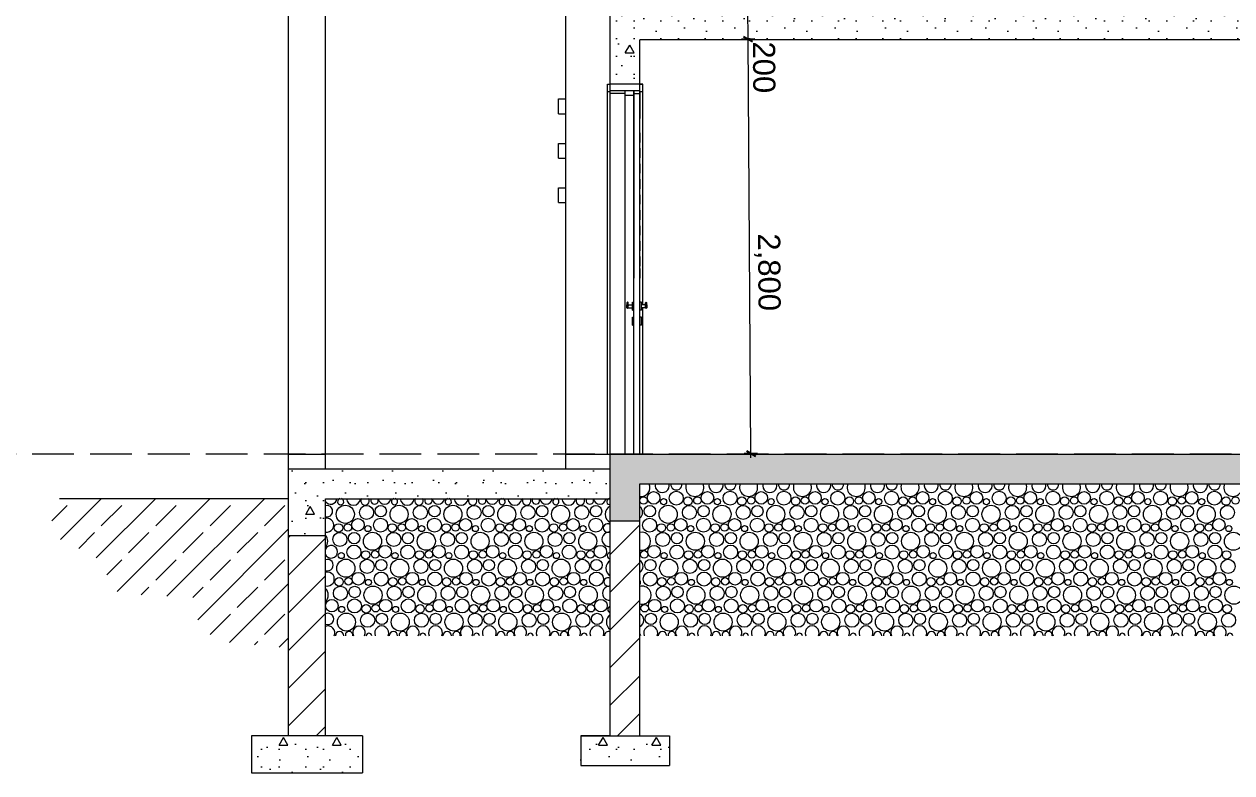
# Model space of a CAD drawing. Header units: millimetres. Extents: x 323482 to 503016, y 8175 to 72038.
# Drawn here: x 479597 to 487760, y 11660 to 16717 of the extents above; entities that cross this region are included whole.
import ezdxf

# ---------------------------------------------------------------- set-up
doc = ezdxf.new("R2010")
doc.units = ezdxf.units.MM
doc.header["$MEASUREMENT"] = 0
doc.linetypes.add('Hidden Line', pattern=[391.222223, 282.222223, -109])
for name, color, linetype, lineweight in [('2D Drafting - General_Pen_No__101', 252, 'Continuous', 13), ('2D Drafting - General_Pen_No__120', 7, 'Continuous', 13), ('Dimensioning - General_Pen_No__46', 5, 'Continuous', 25), ('Structural - Bearing_Pen_No__120', 7, 'Continuous', 13)]:
    doc.layers.add(name, color=color, linetype=linetype, lineweight=lineweight)
for name, color, linetype, lineweight, true_color in [('2D Drafting - General_Pen_No__102', 7, 'Continuous', 13, 0xcccccc), ('Dimensioning - General_Pen_No__45', 7, 'Continuous', 25, 0x40a5ff), ('Dimensioning - General_Pen_No__85', 7, 'Continuous', 20, 0x80c2ff), ('Structural - Bearing_Pen_No__83', 7, 'Continuous', 13, 0xff9955)]:
    doc.layers.add(name, color=color, linetype=linetype, lineweight=lineweight, true_color=true_color)
doc.layers.add('Dimensioning - General', color=7, linetype='Continuous')
doc.styles.add('GENERATED_STYLE_1', font='arial.ttf')
doc.dimstyles.new('GENERATED_STYLE__1', dxfattribs={"dimtxt": 150, "dimasz": 45.6, "dimexe": 0.18, "dimexo": 0.0625, "dimgap": 0.09, "dimtad": 1, "dimdec": 0, "dimzin": 0, "dimdsep": 46, "dimtxsty": 'GENERATED_STYLE_1', "dimblk": 'ARROWHEAD_2', "dimblk1": 'ARROWHEAD_2', "dimblk2": 'ARROWHEAD_2', "dimcen": 0.09, "dimse1": 1, "dimse2": 1, "dimclrd": 256, "dimclre": 256, "dimclrt": 5, "dimadec": 0, "dimazin": 0, "dimtfac": 1, "dimtdec": 4, "dimtmove": 0, "dimatfit": 3, "dimfxl": 1, "dimtolj": 1, "dimtzin": 0, "dimarcsym": 0})
pattern_1 = [(0, (0, 0), (0, 623.5383), [60, -300]), (0, (180, 311.8), (0, 623.5383), [60, -300]), (60, (0, 0), (-540, 311.76916), [60, -300]), (60, (360, 0), (-540, 311.76916), [60, -300]), (120, (60, 0), (540, 311.76916), [60, -300]), (120, (420, 0), (540, 311.76916), [60, -300]), (0, (0, 60), (0, 120.000005), [0, -120.000005, 0, -180.000007]), (45, (60, 60), (-84.852817, 84.852817), [0, -90.000004, 0, -150.000006])]
pattern_2 = [(45, (0, 0), (-127.27922, 127.27922), [])]

# ---------------------------------------------------------------- blocks, each defined once
blk = doc.blocks.new('*X8')
at = {"layer": '2D Drafting - General_Pen_No__102', "color": 254, "linetype": 'Continuous', "lineweight": 13, "true_color": 0xcccccc}
for centre, radius in [((481767.9, 13406.5), 61.2), ((481911.4, 13419), 47.7), ((482007.5, 13427.8), 38.4), ((482131.6, 13406.5), 61.2), ((482275.1, 13419), 47.7), ((482371.2, 13427.8), 38.4), ((482495.3, 13406.5), 61.2), ((482638.8, 13419), 47.7), ((482734.9, 13427.8), 38.4), ((482859, 13406.5), 61.2), ((483002.5, 13419), 47.7), ((483098.6, 13427.8), 38.4), ((483222.7, 13406.5), 61.2), ((483366.2, 13419), 47.7), ((483462.3, 13427.8), 38.4), ((481721.8, 13314.3), 28.6), ((481785.6, 13317.9), 25.1), ((481853, 13335.6), 42.6), ((481920.3, 13310.2), 20.7), ((482006.4, 13333.4), 47.3), ((482085.5, 13314.3), 28.6), ((482149.3, 13317.9), 25.1), ((482216.7, 13335.6), 42.6), ((482284, 13310.2), 20.7), ((482370.1, 13333.4), 47.3), ((482449.2, 13314.3), 28.6), ((482513, 13317.9), 25.1), ((482580.4, 13335.6), 42.6), ((482647.7, 13310.2), 20.7), ((482733.8, 13333.4), 47.3), ((482812.9, 13314.3), 28.6), ((482876.7, 13317.9), 25.1), ((482944.1, 13335.6), 42.6), ((483011.5, 13310.2), 20.7), ((483097.6, 13333.4), 47.3), ((483176.6, 13314.3), 28.6), ((483240.4, 13317.9), 25.1), ((483307.8, 13335.6), 42.6), ((483375.2, 13310.2), 20.7), ((483461.3, 13333.4), 47.3), ((481731.4, 13237), 47.7), ((481827.5, 13245.8), 38.4), ((481951.6, 13224.5), 61.2), ((482095.1, 13237), 47.7), ((482191.2, 13245.8), 38.4), ((482315.3, 13224.5), 61.2), ((482458.8, 13237), 47.7), ((482554.9, 13245.8), 38.4), ((482679, 13224.5), 61.2), ((482822.5, 13237), 47.7), ((482918.6, 13245.8), 38.4), ((483042.7, 13224.5), 61.2), ((483186.2, 13237), 47.7), ((483282.3, 13245.8), 38.4), ((483406.4, 13224.5), 61.2), ((481740.3, 13128.2), 20.7), ((481826.4, 13151.4), 47.3), ((481905.5, 13132.3), 28.6), ((481969.3, 13135.9), 25.1), ((482036.7, 13153.6), 42.6), ((482104, 13128.2), 20.7), ((482190.1, 13151.4), 47.3), ((482269.2, 13132.3), 28.6), ((482333, 13135.9), 25.1), ((482400.4, 13153.6), 42.6), ((482467.7, 13128.2), 20.7), ((482553.8, 13151.4), 47.3), ((482632.9, 13132.3), 28.6), ((482696.7, 13135.9), 25.1), ((482764.1, 13153.6), 42.6), ((482831.5, 13128.2), 20.7), ((482917.6, 13151.4), 47.3), ((482996.6, 13132.3), 28.6), ((483060.4, 13135.9), 25.1), ((483127.8, 13153.6), 42.6), ((483195.2, 13128.2), 20.7), ((483281.3, 13151.4), 47.3), ((483360.3, 13132.3), 28.6), ((483424.1, 13135.9), 25.1), ((483491.5, 13153.6), 42.6), ((481771.6, 13042.5), 61.2), ((481915.1, 13055), 47.7), ((482011.2, 13063.8), 38.4), ((482135.3, 13042.5), 61.2), ((482278.8, 13055), 47.7), ((482374.9, 13063.8), 38.4), ((482499, 13042.5), 61.2), ((482642.5, 13055), 47.7), ((482738.6, 13063.8), 38.4), ((482862.7, 13042.5), 61.2), ((483006.2, 13055), 47.7), ((483102.3, 13063.8), 38.4), ((483226.4, 13042.5), 61.2), ((483370, 13055), 47.7), ((483466, 13063.8), 38.4), ((481856.7, 12971.6), 42.6), ((482010.1, 12969.4), 47.3), ((482220.4, 12971.6), 42.6), ((482373.8, 12969.4), 47.3), ((482584.1, 12971.6), 42.6), ((482737.6, 12969.4), 47.3), ((482947.8, 12971.6), 42.6), ((483101.3, 12969.4), 47.3), ((483311.5, 12971.6), 42.6), ((483465, 12969.4), 47.3), ((481735.1, 12873), 47.7), ((481725.5, 12950.3), 28.6), ((481789.3, 12953.9), 25.1), ((481831.2, 12881.8), 38.4), ((481955.3, 12860.5), 61.2), ((481924, 12946.2), 20.7), ((482098.8, 12873), 47.7), ((482089.2, 12950.3), 28.6), ((482153, 12953.9), 25.1), ((482194.9, 12881.8), 38.4), ((482319, 12860.5), 61.2), ((482287.7, 12946.2), 20.7), ((482462.5, 12873), 47.7), ((482452.9, 12950.3), 28.6), ((482516.7, 12953.9), 25.1), ((482558.6, 12881.8), 38.4), ((482682.7, 12860.5), 61.2), ((482651.5, 12946.2), 20.7), ((482826.2, 12873), 47.7), ((482816.6, 12950.3), 28.6), ((482880.4, 12953.9), 25.1), ((482922.3, 12881.8), 38.4), ((483046.4, 12860.5), 61.2), ((483015.2, 12946.2), 20.7), ((483190, 12873), 47.7), ((483180.3, 12950.3), 28.6), ((483244.1, 12953.9), 25.1), ((483286, 12881.8), 38.4), ((483410.1, 12860.5), 61.2), ((483378.9, 12946.2), 20.7), ((481676.7, 12789.6), 42.6), ((481830.1, 12787.4), 47.3), ((482040.4, 12789.6), 42.6), ((482193.8, 12787.4), 47.3), ((482404.1, 12789.6), 42.6), ((482557.6, 12787.4), 47.3), ((482767.8, 12789.6), 42.6), ((482921.3, 12787.4), 47.3), ((483131.5, 12789.6), 42.6), ((483285, 12787.4), 47.3), ((483495.2, 12789.6), 42.6), ((481775.3, 12678.5), 61.2), ((481744, 12764.2), 20.7), ((481918.8, 12691), 47.7), ((481909.2, 12768.3), 28.6), ((481973, 12771.9), 25.1), ((482014.9, 12699.8), 38.4), ((482139, 12678.5), 61.2), ((482107.7, 12764.2), 20.7), ((482282.5, 12691), 47.7), ((482272.9, 12768.3), 28.6), ((482336.7, 12771.9), 25.1), ((482378.6, 12699.8), 38.4), ((482502.7, 12678.5), 61.2), ((482471.5, 12764.2), 20.7), ((482646.2, 12691), 47.7), ((482636.6, 12768.3), 28.6), ((482700.4, 12771.9), 25.1), ((482742.3, 12699.8), 38.4), ((482866.4, 12678.5), 61.2), ((482835.2, 12764.2), 20.7), ((483010, 12691), 47.7), ((483000.3, 12768.3), 28.6), ((483064.1, 12771.9), 25.1), ((483106, 12699.8), 38.4), ((483230.1, 12678.5), 61.2), ((483198.9, 12764.2), 20.7), ((483373.7, 12691), 47.7), ((483364, 12768.3), 28.6), ((483427.8, 12771.9), 25.1), ((483469.7, 12699.8), 38.4)]:
    blk.add_circle(centre, radius, dxfattribs=at)
for centre, radius, start, end in [((481669.2, 13517.6), 42.6, 213.62565, 352.77344), ((481736.6, 13492.2), 20.7, 103.92739, 76.07261), ((481822.7, 13515.4), 47.3, 183.86025, 356.13975), ((481901.8, 13496.3), 28.6, 146.15309, 33.84691), ((481965.6, 13499.9), 25.1, 150.42063, 29.57937), ((482033, 13517.6), 42.6, 187.22656, 352.77344), ((482100.3, 13492.2), 20.7, 103.92739, 76.07261), ((482186.4, 13515.4), 47.3, 183.86025, 356.13975), ((482265.5, 13496.3), 28.6, 146.15309, 33.84691), ((482329.3, 13499.9), 25.1, 150.42063, 29.57937), ((482396.7, 13517.6), 42.6, 187.22656, 352.77344), ((482464, 13492.2), 20.7, 103.92739, 76.07261), ((482550.1, 13515.4), 47.3, 183.86025, 356.13975), ((482629.2, 13496.3), 28.6, 146.15309, 33.84691), ((482693, 13499.9), 25.1, 150.42063, 29.57937), ((482760.4, 13517.6), 42.6, 187.22656, 352.77344), ((482827.7, 13492.2), 20.7, 103.92739, 76.07261), ((482913.8, 13515.4), 47.3, 183.86025, 356.13975), ((482992.9, 13496.3), 28.6, 146.15309, 33.84691), ((483056.7, 13499.9), 25.1, 150.42063, 29.57937), ((483124.1, 13517.6), 42.6, 187.22656, 352.77344), ((483191.5, 13492.2), 20.7, 103.92739, 76.07261), ((483277.6, 13515.4), 47.3, 183.86025, 356.13975), ((483356.6, 13496.3), 28.6, 146.15309, 33.84691), ((483420.4, 13499.9), 25.1, 150.42063, 29.57937), ((483487.8, 13517.6), 42.6, 187.22656, 352.77344), ((483555.2, 13492.2), 20.7, 103.92739, 280.18646), ((481643.7, 13427.8), 38.4, 254.99947, 105.00053), ((483586.4, 13406.5), 61.2, 116.77398, 243.22602), ((481642.7, 13333.4), 47.3, 259.14639, 100.85361), ((483540.3, 13314.3), 28.6, 49.61553, 310.38447), ((481587.9, 13224.5), 61.2, 318.66732, 41.33268), ((483550, 13237), 47.7, 79.29616, 280.70384), ((481673, 13153.6), 42.6, 203.10227, 156.89773), ((483558.9, 13128.2), 20.7, 90.14124, 269.85876), ((481647.5, 13063.8), 38.4, 249.17635, 110.82365), ((483590.1, 13042.5), 61.2, 120.73323, 239.26677), ((481646.4, 12969.4), 47.3, 254.53376, 105.46624), ((481591.6, 12860.5), 61.2, 313.6553, 46.3447), ((483553.7, 12873), 47.7, 83.79913, 276.20087), ((483544, 12950.3), 28.6, 58.7868, 301.2132), ((481609.3, 12771.9), 25.1, 348.00744, 11.99256), ((481651.2, 12699.8), 38.4, 243.1178, 116.8822), ((483562.6, 12764.2), 20.7, 100.47359, 259.52641), ((481650.1, 12605.4), 47.3, 336.79023, 110.18429), ((482013.8, 12605.4), 47.3, 336.79023, 203.20977), ((482377.6, 12605.4), 47.3, 336.79023, 203.20977), ((482741.3, 12605.4), 47.3, 336.79023, 203.20977), ((483105, 12605.4), 47.3, 336.79023, 203.20977), ((483468.7, 12605.4), 47.3, 336.79023, 203.20977), ((483593.8, 12678.5), 61.2, 124.86264, 235.13736), ((481729.2, 12586.3), 28.6, 0.92925, 179.07075), ((481793, 12589.9), 25.1, 352.93875, 187.06125), ((481860.4, 12607.6), 42.6, 330.71829, 209.28171), ((481927.7, 12582.2), 20.7, 12.88024, 167.11976), ((482092.9, 12586.3), 28.6, 0.92925, 179.07075), ((482156.7, 12589.9), 25.1, 352.93875, 187.06125), ((482224.1, 12607.6), 42.6, 330.71829, 209.28171), ((482291.5, 12582.2), 20.7, 12.88024, 167.11976), ((482456.6, 12586.3), 28.6, 0.92925, 179.07075), ((482520.4, 12589.9), 25.1, 352.93875, 187.06125), ((482587.8, 12607.6), 42.6, 330.71829, 209.28171), ((482655.2, 12582.2), 20.7, 12.88024, 167.11976), ((482820.3, 12586.3), 28.6, 0.92925, 179.07075), ((482884.1, 12589.9), 25.1, 352.93875, 187.06125), ((482951.5, 12607.6), 42.6, 330.71829, 209.28171), ((483018.9, 12582.2), 20.7, 12.88024, 167.11976), ((483184, 12586.3), 28.6, 0.92925, 179.07075), ((483247.8, 12589.9), 25.1, 352.93875, 187.06125), ((483315.2, 12607.6), 42.6, 330.71829, 209.28171), ((483382.6, 12582.2), 20.7, 12.88024, 167.11976), ((483547.7, 12586.3), 28.6, 67.13666, 179.07075)]:
    blk.add_arc(centre, radius, start, end, dxfattribs=at)
blk = doc.blocks.new('Fill_4', base_point=(0, 1500))
at = {"layer": '2D Drafting - General_Pen_No__102', "color": 254, "linetype": 'Continuous', "lineweight": 13, "true_color": 0xcccccc}
blk.add_blockref('*X8', (0, 0), dxfattribs=at)
blk = doc.blocks.new('*X10')
at = {"layer": '2D Drafting - General_Pen_No__102', "color": 254, "linetype": 'Continuous', "lineweight": 13, "true_color": 0xcccccc}
for centre, radius in [((483851.5, 13517.6), 42.6), ((484005, 13515.4), 47.3), ((484215.2, 13517.6), 42.6), ((484368.7, 13515.4), 47.3), ((484578.9, 13517.6), 42.6), ((484732.4, 13515.4), 47.3), ((484942.6, 13517.6), 42.6), ((485096.1, 13515.4), 47.3), ((485306.3, 13517.6), 42.6), ((485459.8, 13515.4), 47.3), ((485670, 13517.6), 42.6), ((485823.5, 13515.4), 47.3), ((486033.7, 13517.6), 42.6), ((486187.2, 13515.4), 47.3), ((486397.4, 13517.6), 42.6), ((486550.9, 13515.4), 47.3), ((486761.2, 13517.6), 42.6), ((486914.6, 13515.4), 47.3), ((487124.9, 13517.6), 42.6), ((487278.3, 13515.4), 47.3), ((487488.6, 13517.6), 42.6), ((487642, 13515.4), 47.3), ((483784.1, 13499.9), 25.1), ((483918.9, 13492.2), 20.7), ((484084, 13496.3), 28.6), ((484147.8, 13499.9), 25.1), ((484282.6, 13492.2), 20.7), ((484447.7, 13496.3), 28.6), ((484511.5, 13499.9), 25.1), ((484646.3, 13492.2), 20.7), ((484811.4, 13496.3), 28.6), ((484875.2, 13499.9), 25.1), ((485010, 13492.2), 20.7), ((485175.1, 13496.3), 28.6), ((485239, 13499.9), 25.1), ((485373.7, 13492.2), 20.7), ((485538.8, 13496.3), 28.6), ((485602.7, 13499.9), 25.1), ((485737.4, 13492.2), 20.7), ((485902.5, 13496.3), 28.6), ((485966.4, 13499.9), 25.1), ((486101.1, 13492.2), 20.7), ((486266.2, 13496.3), 28.6), ((486330.1, 13499.9), 25.1), ((486464.8, 13492.2), 20.7), ((486630, 13496.3), 28.6), ((486693.8, 13499.9), 25.1), ((486828.5, 13492.2), 20.7), ((486993.7, 13496.3), 28.6), ((487057.5, 13499.9), 25.1), ((487192.2, 13492.2), 20.7), ((487357.4, 13496.3), 28.6), ((487421.2, 13499.9), 25.1), ((487555.9, 13492.2), 20.7), ((487721.1, 13496.3), 28.6), ((487784.9, 13499.9), 25.1), ((483826, 13427.8), 38.4), ((483950.1, 13406.5), 61.2), ((484093.7, 13419), 47.7), ((484189.7, 13427.8), 38.4), ((484313.8, 13406.5), 61.2), ((484457.4, 13419), 47.7), ((484553.4, 13427.8), 38.4), ((484677.5, 13406.5), 61.2), ((484821.1, 13419), 47.7), ((484917.1, 13427.8), 38.4), ((485041.2, 13406.5), 61.2), ((485184.8, 13419), 47.7), ((485280.8, 13427.8), 38.4), ((485404.9, 13406.5), 61.2), ((485548.5, 13419), 47.7), ((485644.5, 13427.8), 38.4), ((485768.6, 13406.5), 61.2), ((485912.2, 13419), 47.7), ((486008.2, 13427.8), 38.4), ((486132.3, 13406.5), 61.2), ((486275.9, 13419), 47.7), ((486371.9, 13427.8), 38.4), ((486496.1, 13406.5), 61.2), ((486639.6, 13419), 47.7), ((486735.7, 13427.8), 38.4), ((486859.8, 13406.5), 61.2), ((487003.3, 13419), 47.7), ((487099.4, 13427.8), 38.4), ((487223.5, 13406.5), 61.2), ((487367, 13419), 47.7), ((487463.1, 13427.8), 38.4), ((487587.2, 13406.5), 61.2), ((487730.7, 13419), 47.7), ((483825, 13333.4), 47.3), ((483904, 13314.3), 28.6), ((483967.8, 13317.9), 25.1), ((484035.2, 13335.6), 42.6), ((484102.6, 13310.2), 20.7), ((484188.7, 13333.4), 47.3), ((484267.7, 13314.3), 28.6), ((484331.5, 13317.9), 25.1), ((484398.9, 13335.6), 42.6), ((484466.3, 13310.2), 20.7), ((484552.4, 13333.4), 47.3), ((484631.4, 13314.3), 28.6), ((484695.2, 13317.9), 25.1), ((484762.6, 13335.6), 42.6), ((484830, 13310.2), 20.7), ((484916.1, 13333.4), 47.3), ((484995.1, 13314.3), 28.6), ((485059, 13317.9), 25.1), ((485126.3, 13335.6), 42.6), ((485193.7, 13310.2), 20.7), ((485279.8, 13333.4), 47.3), ((485358.8, 13314.3), 28.6), ((485422.7, 13317.9), 25.1), ((485490, 13335.6), 42.6), ((485557.4, 13310.2), 20.7), ((485643.5, 13333.4), 47.3), ((485722.5, 13314.3), 28.6), ((485786.4, 13317.9), 25.1), ((485853.7, 13335.6), 42.6), ((485921.1, 13310.2), 20.7), ((486007.2, 13333.4), 47.3), ((486086.2, 13314.3), 28.6), ((486150.1, 13317.9), 25.1), ((486217.4, 13335.6), 42.6), ((486284.8, 13310.2), 20.7), ((486370.9, 13333.4), 47.3), ((486450, 13314.3), 28.6), ((486513.8, 13317.9), 25.1), ((486581.2, 13335.6), 42.6), ((486648.5, 13310.2), 20.7), ((486734.6, 13333.4), 47.3), ((486813.7, 13314.3), 28.6), ((486877.5, 13317.9), 25.1), ((486944.9, 13335.6), 42.6), ((487012.2, 13310.2), 20.7), ((487098.3, 13333.4), 47.3), ((487177.4, 13314.3), 28.6), ((487241.2, 13317.9), 25.1), ((487308.6, 13335.6), 42.6), ((487375.9, 13310.2), 20.7), ((487462, 13333.4), 47.3), ((487541.1, 13314.3), 28.6), ((487604.9, 13317.9), 25.1), ((487672.3, 13335.6), 42.6), ((487739.7, 13310.2), 20.7), ((483913.7, 13237), 47.7), ((484009.7, 13245.8), 38.4), ((484133.8, 13224.5), 61.2), ((484277.4, 13237), 47.7), ((484373.4, 13245.8), 38.4), ((484497.5, 13224.5), 61.2), ((484641.1, 13237), 47.7), ((484737.1, 13245.8), 38.4), ((484861.2, 13224.5), 61.2), ((485004.8, 13237), 47.7), ((485100.8, 13245.8), 38.4), ((485224.9, 13224.5), 61.2), ((485368.5, 13237), 47.7), ((485464.5, 13245.8), 38.4), ((485588.6, 13224.5), 61.2), ((485732.2, 13237), 47.7), ((485828.2, 13245.8), 38.4), ((485952.3, 13224.5), 61.2), ((486095.9, 13237), 47.7), ((486191.9, 13245.8), 38.4), ((486316.1, 13224.5), 61.2), ((486459.6, 13237), 47.7), ((486555.7, 13245.8), 38.4), ((486679.8, 13224.5), 61.2), ((486823.3, 13237), 47.7), ((486919.4, 13245.8), 38.4), ((487043.5, 13224.5), 61.2), ((487187, 13237), 47.7), ((487283.1, 13245.8), 38.4), ((487407.2, 13224.5), 61.2), ((487550.7, 13237), 47.7), ((487646.8, 13245.8), 38.4), ((487770.9, 13224.5), 61.2), ((483787.8, 13135.9), 25.1), ((483855.2, 13153.6), 42.6), ((483922.6, 13128.2), 20.7), ((484008.7, 13151.4), 47.3), ((484087.7, 13132.3), 28.6), ((484151.5, 13135.9), 25.1), ((484218.9, 13153.6), 42.6), ((484286.3, 13128.2), 20.7), ((484372.4, 13151.4), 47.3), ((484451.4, 13132.3), 28.6), ((484515.2, 13135.9), 25.1), ((484582.6, 13153.6), 42.6), ((484650, 13128.2), 20.7), ((484736.1, 13151.4), 47.3), ((484815.1, 13132.3), 28.6), ((484879, 13135.9), 25.1), ((484946.3, 13153.6), 42.6), ((485013.7, 13128.2), 20.7), ((485099.8, 13151.4), 47.3), ((485178.8, 13132.3), 28.6), ((485242.7, 13135.9), 25.1), ((485310, 13153.6), 42.6), ((485377.4, 13128.2), 20.7), ((485463.5, 13151.4), 47.3), ((485542.5, 13132.3), 28.6), ((485606.4, 13135.9), 25.1), ((485673.7, 13153.6), 42.6), ((485741.1, 13128.2), 20.7), ((485827.2, 13151.4), 47.3), ((485906.2, 13132.3), 28.6), ((485970.1, 13135.9), 25.1), ((486037.4, 13153.6), 42.6), ((486104.8, 13128.2), 20.7), ((486190.9, 13151.4), 47.3), ((486270, 13132.3), 28.6), ((486333.8, 13135.9), 25.1), ((486401.2, 13153.6), 42.6), ((486468.5, 13128.2), 20.7), ((486554.6, 13151.4), 47.3), ((486633.7, 13132.3), 28.6), ((486697.5, 13135.9), 25.1), ((486764.9, 13153.6), 42.6), ((486832.2, 13128.2), 20.7), ((486918.3, 13151.4), 47.3), ((486997.4, 13132.3), 28.6), ((487061.2, 13135.9), 25.1), ((487128.6, 13153.6), 42.6), ((487195.9, 13128.2), 20.7), ((487282, 13151.4), 47.3), ((487361.1, 13132.3), 28.6), ((487424.9, 13135.9), 25.1), ((487492.3, 13153.6), 42.6), ((487559.7, 13128.2), 20.7), ((487645.8, 13151.4), 47.3), ((487724.8, 13132.3), 28.6), ((483829.7, 13063.8), 38.4), ((483953.8, 13042.5), 61.2), ((484097.4, 13055), 47.7), ((484193.4, 13063.8), 38.4), ((484317.5, 13042.5), 61.2), ((484461.1, 13055), 47.7), ((484557.1, 13063.8), 38.4), ((484681.2, 13042.5), 61.2), ((484824.8, 13055), 47.7), ((484920.8, 13063.8), 38.4), ((485044.9, 13042.5), 61.2), ((485188.5, 13055), 47.7), ((485284.5, 13063.8), 38.4), ((485408.6, 13042.5), 61.2), ((485552.2, 13055), 47.7), ((485648.2, 13063.8), 38.4), ((485772.3, 13042.5), 61.2), ((485915.9, 13055), 47.7), ((486011.9, 13063.8), 38.4), ((486136.1, 13042.5), 61.2), ((486279.6, 13055), 47.7), ((486375.7, 13063.8), 38.4), ((486499.8, 13042.5), 61.2), ((486643.3, 13055), 47.7), ((486739.4, 13063.8), 38.4), ((486863.5, 13042.5), 61.2), ((487007, 13055), 47.7), ((487103.1, 13063.8), 38.4), ((487227.2, 13042.5), 61.2), ((487370.7, 13055), 47.7), ((487466.8, 13063.8), 38.4), ((487590.9, 13042.5), 61.2), ((487734.4, 13055), 47.7), ((483828.7, 12969.4), 47.3), ((484038.9, 12971.6), 42.6), ((484192.4, 12969.4), 47.3), ((484402.6, 12971.6), 42.6), ((484556.1, 12969.4), 47.3), ((484766.3, 12971.6), 42.6), ((484919.8, 12969.4), 47.3), ((485130, 12971.6), 42.6), ((485283.5, 12969.4), 47.3), ((485493.7, 12971.6), 42.6), ((485647.2, 12969.4), 47.3), ((485857.4, 12971.6), 42.6), ((486010.9, 12969.4), 47.3), ((486221.2, 12971.6), 42.6), ((486374.6, 12969.4), 47.3), ((486584.9, 12971.6), 42.6), ((486738.3, 12969.4), 47.3), ((486948.6, 12971.6), 42.6), ((487102, 12969.4), 47.3), ((487312.3, 12971.6), 42.6), ((487465.8, 12969.4), 47.3), ((487676, 12971.6), 42.6), ((483917.4, 12873), 47.7), ((483907.7, 12950.3), 28.6), ((483971.5, 12953.9), 25.1), ((484013.4, 12881.8), 38.4), ((484137.5, 12860.5), 61.2), ((484106.3, 12946.2), 20.7), ((484281.1, 12873), 47.7), ((484271.4, 12950.3), 28.6), ((484335.2, 12953.9), 25.1), ((484377.1, 12881.8), 38.4), ((484501.2, 12860.5), 61.2), ((484470, 12946.2), 20.7), ((484644.8, 12873), 47.7), ((484635.1, 12950.3), 28.6), ((484699, 12953.9), 25.1), ((484740.8, 12881.8), 38.4), ((484864.9, 12860.5), 61.2), ((484833.7, 12946.2), 20.7), ((485008.5, 12873), 47.7), ((484998.8, 12950.3), 28.6), ((485062.7, 12953.9), 25.1), ((485104.5, 12881.8), 38.4), ((485228.6, 12860.5), 61.2), ((485197.4, 12946.2), 20.7), ((485372.2, 12873), 47.7), ((485362.5, 12950.3), 28.6), ((485426.4, 12953.9), 25.1), ((485468.2, 12881.8), 38.4), ((485592.3, 12860.5), 61.2), ((485561.1, 12946.2), 20.7), ((485735.9, 12873), 47.7), ((485726.2, 12950.3), 28.6), ((485790.1, 12953.9), 25.1), ((485831.9, 12881.8), 38.4), ((485956.1, 12860.5), 61.2), ((485924.8, 12946.2), 20.7), ((486099.6, 12873), 47.7), ((486090, 12950.3), 28.6), ((486153.8, 12953.9), 25.1), ((486195.7, 12881.8), 38.4), ((486319.8, 12860.5), 61.2), ((486288.5, 12946.2), 20.7), ((486463.3, 12873), 47.7), ((486453.7, 12950.3), 28.6), ((486517.5, 12953.9), 25.1), ((486559.4, 12881.8), 38.4), ((486683.5, 12860.5), 61.2), ((486652.2, 12946.2), 20.7), ((486827, 12873), 47.7), ((486817.4, 12950.3), 28.6), ((486881.2, 12953.9), 25.1), ((486923.1, 12881.8), 38.4), ((487047.2, 12860.5), 61.2), ((487015.9, 12946.2), 20.7), ((487190.7, 12873), 47.7), ((487181.1, 12950.3), 28.6), ((487244.9, 12953.9), 25.1), ((487286.8, 12881.8), 38.4), ((487410.9, 12860.5), 61.2), ((487379.7, 12946.2), 20.7), ((487554.4, 12873), 47.7), ((487544.8, 12950.3), 28.6), ((487608.6, 12953.9), 25.1), ((487650.5, 12881.8), 38.4), ((487774.6, 12860.5), 61.2), ((487743.4, 12946.2), 20.7), ((483858.9, 12789.6), 42.6), ((484012.4, 12787.4), 47.3), ((484222.6, 12789.6), 42.6), ((484376.1, 12787.4), 47.3), ((484586.3, 12789.6), 42.6), ((484739.8, 12787.4), 47.3), ((484950, 12789.6), 42.6), ((485103.5, 12787.4), 47.3), ((485313.7, 12789.6), 42.6), ((485467.2, 12787.4), 47.3), ((485677.4, 12789.6), 42.6), ((485830.9, 12787.4), 47.3), ((486041.2, 12789.6), 42.6), ((486194.6, 12787.4), 47.3), ((486404.9, 12789.6), 42.6), ((486558.3, 12787.4), 47.3), ((486768.6, 12789.6), 42.6), ((486922, 12787.4), 47.3), ((487132.3, 12789.6), 42.6), ((487285.8, 12787.4), 47.3), ((487496, 12789.6), 42.6), ((487649.5, 12787.4), 47.3), ((483791.5, 12771.9), 25.1), ((483833.4, 12699.8), 38.4), ((483957.5, 12678.5), 61.2), ((483926.3, 12764.2), 20.7), ((484101.1, 12691), 47.7), ((484091.4, 12768.3), 28.6), ((484155.2, 12771.9), 25.1), ((484197.1, 12699.8), 38.4), ((484321.2, 12678.5), 61.2), ((484290, 12764.2), 20.7), ((484464.8, 12691), 47.7), ((484455.1, 12768.3), 28.6), ((484519, 12771.9), 25.1), ((484560.8, 12699.8), 38.4), ((484684.9, 12678.5), 61.2), ((484653.7, 12764.2), 20.7), ((484828.5, 12691), 47.7), ((484818.8, 12768.3), 28.6), ((484882.7, 12771.9), 25.1), ((484924.5, 12699.8), 38.4), ((485048.6, 12678.5), 61.2), ((485017.4, 12764.2), 20.7), ((485192.2, 12691), 47.7), ((485182.5, 12768.3), 28.6), ((485246.4, 12771.9), 25.1), ((485288.2, 12699.8), 38.4), ((485412.3, 12678.5), 61.2), ((485381.1, 12764.2), 20.7), ((485555.9, 12691), 47.7), ((485546.2, 12768.3), 28.6), ((485610.1, 12771.9), 25.1), ((485651.9, 12699.8), 38.4), ((485776.1, 12678.5), 61.2), ((485744.8, 12764.2), 20.7), ((485919.6, 12691), 47.7), ((485910, 12768.3), 28.6), ((485973.8, 12771.9), 25.1), ((486015.7, 12699.8), 38.4), ((486139.8, 12678.5), 61.2), ((486108.5, 12764.2), 20.7), ((486283.3, 12691), 47.7), ((486273.7, 12768.3), 28.6), ((486337.5, 12771.9), 25.1), ((486379.4, 12699.8), 38.4), ((486503.5, 12678.5), 61.2), ((486472.2, 12764.2), 20.7), ((486647, 12691), 47.7), ((486637.4, 12768.3), 28.6), ((486701.2, 12771.9), 25.1), ((486743.1, 12699.8), 38.4), ((486867.2, 12678.5), 61.2), ((486835.9, 12764.2), 20.7), ((487010.7, 12691), 47.7), ((487001.1, 12768.3), 28.6), ((487064.9, 12771.9), 25.1), ((487106.8, 12699.8), 38.4), ((487230.9, 12678.5), 61.2), ((487199.7, 12764.2), 20.7), ((487374.4, 12691), 47.7), ((487364.8, 12768.3), 28.6), ((487428.6, 12771.9), 25.1), ((487470.5, 12699.8), 38.4), ((487594.6, 12678.5), 61.2), ((487563.4, 12764.2), 20.7), ((487738.2, 12691), 47.7), ((487728.5, 12768.3), 28.6)]:
    blk.add_circle(centre, radius, dxfattribs=at)
for centre, radius, start, end in [((483766.4, 13588.5), 61.2, 262.89183, 22.8073), ((483910, 13601), 47.7, 166.33461, 13.66539), ((484006, 13609.8), 38.4, 176.33419, 3.66581), ((484130.1, 13588.5), 61.2, 157.1927, 22.8073), ((484273.7, 13601), 47.7, 166.33461, 13.66539), ((484369.7, 13609.8), 38.4, 176.33419, 3.66581), ((484493.8, 13588.5), 61.2, 157.1927, 22.8073), ((484637.4, 13601), 47.7, 166.33461, 13.66539), ((484733.4, 13609.8), 38.4, 176.33419, 3.66581), ((484857.5, 13588.5), 61.2, 157.1927, 22.8073), ((485001.1, 13601), 47.7, 166.33461, 13.66539), ((485097.1, 13609.8), 38.4, 176.33419, 3.66581), ((485221.2, 13588.5), 61.2, 157.1927, 22.8073), ((485364.8, 13601), 47.7, 166.33461, 13.66539), ((485460.8, 13609.8), 38.4, 176.33419, 3.66581), ((485584.9, 13588.5), 61.2, 157.1927, 22.8073), ((485728.5, 13601), 47.7, 166.33461, 13.66539), ((485824.5, 13609.8), 38.4, 176.33419, 3.66581), ((485948.6, 13588.5), 61.2, 157.1927, 22.8073), ((486092.2, 13601), 47.7, 166.33461, 13.66539), ((486188.2, 13609.8), 38.4, 176.33419, 3.66581), ((486312.3, 13588.5), 61.2, 157.1927, 22.8073), ((486455.9, 13601), 47.7, 166.33461, 13.66539), ((486551.9, 13609.8), 38.4, 176.33419, 3.66581), ((486676.1, 13588.5), 61.2, 157.1927, 22.8073), ((486819.6, 13601), 47.7, 166.33461, 13.66539), ((486915.7, 13609.8), 38.4, 176.33419, 3.66581), ((487039.8, 13588.5), 61.2, 157.1927, 22.8073), ((487183.3, 13601), 47.7, 166.33461, 13.66539), ((487279.4, 13609.8), 38.4, 176.33419, 3.66581), ((487403.5, 13588.5), 61.2, 157.1927, 22.8073), ((487547, 13601), 47.7, 166.33461, 13.66539), ((487643.1, 13609.8), 38.4, 176.33419, 3.66581), ((487767.2, 13588.5), 61.2, 157.1927, 22.8073), ((483730, 13419), 47.7, 307.22645, 52.77355), ((483738.9, 13310.2), 20.7, 344.75813, 15.24187), ((483770.1, 13224.5), 61.2, 259.37896, 100.62104), ((483733.7, 13055), 47.7, 301.81974, 58.18026), ((483742.6, 12946.2), 20.7, 321.76764, 38.23236), ((483773.8, 12860.5), 61.2, 255.82515, 104.17485), ((483737.4, 12691), 47.7, 296.71357, 63.28643), ((483832.4, 12605.4), 47.3, 336.79023, 203.20977), ((484196.1, 12605.4), 47.3, 336.79023, 203.20977), ((484559.8, 12605.4), 47.3, 336.79023, 203.20977), ((484923.5, 12605.4), 47.3, 336.79023, 203.20977), ((485287.2, 12605.4), 47.3, 336.79023, 203.20977), ((485650.9, 12605.4), 47.3, 336.79023, 203.20977), ((486014.6, 12605.4), 47.3, 336.79023, 203.20977), ((486378.3, 12605.4), 47.3, 336.79023, 203.20977), ((486742, 12605.4), 47.3, 336.79023, 203.20977), ((487105.8, 12605.4), 47.3, 336.79023, 203.20977), ((487469.5, 12605.4), 47.3, 336.79023, 203.20977), ((483746.3, 12582.2), 20.7, 12.88024, 52.68546), ((483911.4, 12586.3), 28.6, 0.92925, 179.07075), ((483975.2, 12589.9), 25.1, 352.93875, 187.06125), ((484042.6, 12607.6), 42.6, 330.71829, 209.28171), ((484110, 12582.2), 20.7, 12.88024, 167.11976), ((484275.1, 12586.3), 28.6, 0.92925, 179.07075), ((484339, 12589.9), 25.1, 352.93875, 187.06125), ((484406.3, 12607.6), 42.6, 330.71829, 209.28171), ((484473.7, 12582.2), 20.7, 12.88024, 167.11976), ((484638.8, 12586.3), 28.6, 0.92925, 179.07075), ((484702.7, 12589.9), 25.1, 352.93875, 187.06125), ((484770, 12607.6), 42.6, 330.71829, 209.28171), ((484837.4, 12582.2), 20.7, 12.88024, 167.11976), ((485002.5, 12586.3), 28.6, 0.92925, 179.07075), ((485066.4, 12589.9), 25.1, 352.93875, 187.06125), ((485133.7, 12607.6), 42.6, 330.71829, 209.28171), ((485201.1, 12582.2), 20.7, 12.88024, 167.11976), ((485366.2, 12586.3), 28.6, 0.92925, 179.07075), ((485430.1, 12589.9), 25.1, 352.93875, 187.06125), ((485497.4, 12607.6), 42.6, 330.71829, 209.28171), ((485564.8, 12582.2), 20.7, 12.88024, 167.11976), ((485730, 12586.3), 28.6, 0.92925, 179.07075), ((485793.8, 12589.9), 25.1, 352.93875, 187.06125), ((485861.2, 12607.6), 42.6, 330.71829, 209.28171), ((485928.5, 12582.2), 20.7, 12.88024, 167.11976), ((486093.7, 12586.3), 28.6, 0.92925, 179.07075), ((486157.5, 12589.9), 25.1, 352.93875, 187.06125), ((486224.9, 12607.6), 42.6, 330.71829, 209.28171), ((486292.2, 12582.2), 20.7, 12.88024, 167.11976), ((486457.4, 12586.3), 28.6, 0.92925, 179.07075), ((486521.2, 12589.9), 25.1, 352.93875, 187.06125), ((486588.6, 12607.6), 42.6, 330.71829, 209.28171), ((486655.9, 12582.2), 20.7, 12.88024, 167.11976), ((486821.1, 12586.3), 28.6, 0.92925, 179.07075), ((486884.9, 12589.9), 25.1, 352.93875, 187.06125), ((486952.3, 12607.6), 42.6, 330.71829, 209.28171), ((487019.7, 12582.2), 20.7, 12.88024, 167.11976), ((487184.8, 12586.3), 28.6, 0.92925, 179.07075), ((487248.6, 12589.9), 25.1, 352.93875, 187.06125), ((487316, 12607.6), 42.6, 330.71829, 209.28171), ((487383.4, 12582.2), 20.7, 12.88024, 167.11976), ((487548.5, 12586.3), 28.6, 0.92925, 179.07075), ((487612.3, 12589.9), 25.1, 352.93875, 187.06125), ((487679.7, 12607.6), 42.6, 330.71829, 209.28171), ((487747.1, 12582.2), 20.7, 12.88024, 167.11976)]:
    blk.add_arc(centre, radius, start, end, dxfattribs=at)
blk = doc.blocks.new('Fill_5', base_point=(0, 1500))
at = {"layer": '2D Drafting - General_Pen_No__102', "color": 254, "linetype": 'Continuous', "lineweight": 13, "true_color": 0xcccccc}
blk.add_blockref('*X10', (0, 0), dxfattribs=at)
blk = doc.blocks.new('*D332')
at = {"layer": 'Dimensioning - General_Pen_No__45', "color": 161, "linetype": 'Continuous', "lineweight": 25, "true_color": 0x40a5ff, "transparency": 16777216}
for p, q in [((484460.4, 16634.3), (484520.7, 16600.1)), ((484479.4, 13834.3), (484539.7, 13800.1))]:
    blk.add_line(p, q, dxfattribs=at)
at = {"layer": 'Dimensioning - General_Pen_No__85', "color": 151, "linetype": 'Continuous', "lineweight": 20, "true_color": 0x80c2ff, "transparency": 16777216}
for p, q in [((484509.5, 13817.2), (484490.5, 16617.2)), ((484554.5, 13817.5), (484464.5, 13816.9)), ((484509.7, 13787.9), (484509.5, 13817.2))]:
    blk.add_line(p, q, dxfattribs=at)
at = {"layer": 'Dimensioning - General_Pen_No__46', "color": 5, "lineweight": 25, "transparency": 16777216, "char_height": 150, "attachment_point": 7, "rotation": 270.38879, "style": 'GENERATED_STYLE_1'}
for s, insert in [('\\A1;200', (484520.7, 16600.1)), ('\\A1;2,800', (484529.5, 15303.2))]:
    blk.add_mtext(s, dxfattribs=dict(at, insert=insert))
blk = doc.blocks.new('ARROWHEAD_2')
at = {"color": 0, "linetype": 'Continuous', "lineweight": 0}
for p, q in [((0, 0), (-1, 0)), ((-0.38, -0.66), (0.38, 0.66))]:
    blk.add_line(p, q, dxfattribs=at)
blk = doc.blocks.new('*D333')
at = {"layer": 'Dimensioning - General_Pen_No__45', "color": 161, "linetype": 'Continuous', "lineweight": 25, "true_color": 0x40a5ff, "transparency": 16777216}
for p, q in [((484459.1, 16834.3), (484519.3, 16800.1)), ((484460.4, 16634.3), (484520.7, 16600.1))]:
    blk.add_line(p, q, dxfattribs=at)
at = {"layer": 'Dimensioning - General_Pen_No__85', "color": 151, "linetype": 'Continuous', "lineweight": 20, "true_color": 0x80c2ff, "transparency": 16777216}
for p, q in [((484489.2, 16817.2), (484468.8, 19817)), ((484534.2, 16817.5), (484444.2, 16816.9)), ((484490.5, 16617.2), (484489.2, 16817.2)), ((484535.5, 16617.5), (484445.5, 16616.9)), ((484509.5, 13817.2), (484490.5, 16617.2))]:
    blk.add_line(p, q, dxfattribs=at)

msp = doc.modelspace()

# ---------------------------------------------------------------- hatches: boundary and pattern name
at = {"layer": '2D Drafting - General_Pen_No__101', "linetype": 'Continuous', "lineweight": 13}
h = msp.add_hatch(dxfattribs=at)
h.set_pattern_fill('BRASS_BRONZE', color=252, style=0, pattern_type=2)
h.set_pattern_definition([(45, (0, 0), (-183.84776, 183.84776), []), (45, (-91.92, 91.92), (-183.84776, 183.84776), [194.99999, -65])])
h.paths.add_polyline_path([(479836.1, 13512.2), (481383.8, 13512.2), (481383.8, 12504.4), (480790.6, 12557.7), (480747.4, 12844.3), (480235.1, 12869.7), (480078.5, 13121.8), (479783.6, 13265.4), (479783.6, 13512.2)])
at = {"layer": '2D Drafting - General_Pen_No__102', "linetype": 'Continuous', "lineweight": 13, "true_color": 0xcccccc}
h = msp.add_hatch(dxfattribs=at)
h.set_pattern_fill('MASONRY_BLOCK', color=254, style=0, pattern_type=2)
h.set_pattern_definition(pattern_2)
h.paths.add_polyline_path([(483558.8, 13362.2), (483758.8, 13362.2), (483758.8, 11910.4), (483558.8, 11910.4)])
h = msp.add_hatch(dxfattribs=at)
h.set_pattern_fill('MASONRY_BLOCK', color=254, style=0, pattern_type=2)
h.set_pattern_definition(pattern_2)
h.paths.add_polyline_path([(481383.8, 13262.2), (481633.8, 13262.2), (481633.8, 11910.4), (481383.8, 11910.4)])
at = {"layer": '2D Drafting - General_Pen_No__120', "linetype": 'Continuous', "lineweight": 13}
h = msp.add_hatch(dxfattribs=at)
h.set_pattern_fill('STRUCTURAL_CONCRETE', style=0, pattern_type=2)
h.set_pattern_definition(pattern_1)
h.paths.add_polyline_path([(483558.8, 16812.2), (483558.8, 16312.2), (483758.8, 16312.2), (483758.8, 16612.2), (491133.8, 16612.2), (491133.8, 16782.2), (491133.8, 16812.2)])
h = msp.add_hatch(dxfattribs=at)
h.set_pattern_fill('STRUCTURAL_CONCRETE', style=0, pattern_type=2)
h.set_pattern_definition(pattern_1)
h.paths.add_polyline_path([(494758.8, 13612.2), (494758.8, 13362.2), (494958.8, 13362.2), (494958.8, 13812.2), (494758.8, 13812.2), (491522.5, 13812.2), (491153.8, 13812.2), (491133.8, 13812.2), (490508.8, 13812.2), (490367.8, 13812.2), (490364.8, 13812.2), (490327.8, 13812.2), (489544.8, 13812.2), (489529.8, 13812.2), (489517.8, 13812.2), (489467.8, 13812.2), (489383.8, 13812.2), (489133.8, 13812.2), (483558.8, 13812.2), (483558.8, 13362.2), (483758.8, 13362.2), (483758.8, 13612.2)])
h = msp.add_hatch(dxfattribs=at)
h.set_pattern_fill('STRUCTURAL_CONCRETE', style=0, pattern_type=2)
h.set_pattern_definition(pattern_1)
h.paths.add_polyline_path([(481383.8, 13712.2), (481383.8, 13262.2), (481633.8, 13262.2), (481633.8, 13512.2), (483558.8, 13512.2), (483558.8, 13712.2)])
h = msp.add_hatch(dxfattribs=at)
h.set_pattern_fill('STRUCTURAL_CONCRETE', style=0, pattern_type=2)
h.set_pattern_definition(pattern_1)
h.paths.add_polyline_path([(481133.8, 11910.4), (481133.8, 11660.4), (481883.8, 11660.4), (481883.8, 11910.4)])
h = msp.add_hatch(dxfattribs=at)
h.set_pattern_fill('STRUCTURAL_CONCRETE', style=0, pattern_type=2)
h.set_pattern_definition(pattern_1)
h.paths.add_polyline_path([(483958.8, 11910.4), (483558.8, 11910.4), (483358.8, 11910.4), (483358.8, 11710.4), (483958.8, 11710.4)])

# ---------------------------------------------------------------- linework, layer by layer
at = {"layer": 'Structural - Bearing_Pen_No__120', "color": 7, "linetype": 'Continuous', "lineweight": 13}
for p, q in [((481383.8, 11910.4), (481383.8, 19597.9)), ((481633.8, 13712.2), (481633.8, 19597.9)), ((483258.8, 13712.2), (483258.8, 16812.2)), ((483558.8, 16212.2), (483558.8, 16812.2)), ((483758.8, 16212.2), (483758.8, 16612.2)), ((491133.8, 16612.2), (483758.8, 16612.2)), ((483539.8, 16312.2), (483558.8, 16312.2)), ((483539.8, 16262.2), (483539.8, 16312.2)), ((483539.8, 13812.2), (483539.8, 16262.2)), ((483539.8, 16262.2), (483558.8, 16262.2)), ((483558.8, 16269.2), (483558.8, 16312.2)), ((483777.8, 16312.2), (483558.8, 16312.2)), ((483558.8, 16269.2), (483758.8, 16269.2)), ((483558.8, 16269.2), (483658.8, 16269.2)), ((483558.8, 11910.4), (483558.8, 16262.2)), ((483558.8, 16250.2), (483558.8, 16262.2)), ((483558.8, 16250.2), (483658.8, 16250.2)), ((483658.8, 16250.2), (483658.8, 16269.2)), ((483658.8, 16269.2), (483758.8, 16269.2)), ((483658.8, 16237.2), (483658.8, 16269.2)), ((483658.8, 13812.2), (483658.8, 16262.2)), ((483718.7, 16262.2), (483718.7, 15209.1)), ((483718.8, 13812.2), (483718.8, 16262.2)), ((483718.8, 16249.2), (483758.8, 16249.2)), ((483718.8, 16237.2), (483718.8, 16249.2)), ((483718.8, 16249.2), (483758.8, 16249.2)), ((483758.8, 16312.2), (483777.8, 16312.2)), ((483758.8, 16262.2), (483758.8, 16312.2)), ((483758.8, 16249.2), (483758.8, 16269.2)), ((483758.8, 16262.2), (483777.8, 16262.2)), ((483758.8, 13812.2), (483758.8, 16262.2)), ((483758.9, 16262.2), (483758.9, 16080.4)), ((483758.9, 16249.2), (483758.9, 16184.9)), ((483777.8, 16262.2), (483777.8, 16312.2)), ((483777.8, 14822.2), (483777.8, 16262.2)), ((483208.8, 16212.2), (483258.8, 16212.2)), ((483208.8, 16112.2), (483208.8, 16212.2)), ((483658.8, 16237.2), (483718.8, 16237.2)), ((483208.8, 16112.2), (483258.8, 16112.2)), ((483758.9, 15983.2), (483758.9, 15918.9)), ((483208.8, 15912.2), (483258.8, 15912.2)), ((483208.8, 15812.2), (483208.8, 15912.2)), ((483758.9, 15878.7), (483758.9, 15814.3)), ((483208.8, 15812.2), (483258.8, 15812.2)), ((483758.9, 15774.1), (483758.9, 15709.8)), ((483208.8, 15612.2), (483258.8, 15612.2)), ((483208.8, 15512.2), (483208.8, 15612.2)), ((483758.9, 15669.6), (483758.9, 15605.3)), ((483208.8, 15512.2), (483258.8, 15512.2)), ((483758.9, 15565.1), (483758.9, 15500.8)), ((483758.9, 15460.6), (483758.9, 15396.2)), ((483758.9, 15356), (483758.9, 15291.7)), ((483718.7, 15209.1), (483718.7, 15002.2)), ((483758.9, 15251.5), (483758.9, 15209.1)), ((483758.9, 15209.1), (483758.9, 15187.2)), ((483758.9, 15147), (483758.9, 15082.7)), ((483758.9, 15066.6), (483758.9, 15002.2)), ((483718.7, 14795.4), (483718.7, 15002.2)), ((483758.9, 14937.9), (483758.9, 15002.2)), ((483758.9, 14857.5), (483758.9, 14921.8)), ((483669.8, 14820.3), (483669.8, 14822.2)), ((483669.8, 14822.2), (483669.9, 14822.2)), ((483669.8, 14815.3), (483669.8, 14820.3)), ((483669.8, 14809.1), (483669.8, 14815.3)), ((483669.8, 14804.1), (483669.8, 14809.1)), ((483669.8, 14802.2), (483669.8, 14804.1)), ((483669.8, 14802.2), (483669.9, 14802.2)), ((483669.9, 14822.2), (483672.1, 14822.2)), ((483669.9, 14802.2), (483672.1, 14802.2)), ((483672.1, 14822.2), (483672.2, 14822.2)), ((483672.1, 14802.2), (483672.2, 14802.2)), ((483672.2, 14820.3), (483672.2, 14822.2)), ((483672.2, 14821), (483672.3, 14821)), ((483672.2, 14815.3), (483672.2, 14820.3)), ((483672.2, 14809.1), (483672.2, 14815.3)), ((483672.2, 14804.1), (483672.2, 14809.1)), ((483672.2, 14802.2), (483672.2, 14804.1)), ((483672.2, 14803.5), (483672.3, 14803.5)), ((483673.4, 14838.1), (483672.3, 14835.5)), ((483672.3, 14835.4), (483673.4, 14838.1)), ((483672.3, 14835.4), (483672.3, 14835.5)), ((483672.3, 14818.1), (483672.3, 14835.4)), ((483672.3, 14821), (483672.3, 14821)), ((483672.3, 14818), (483672.3, 14818.1)), ((483673.4, 14815.4), (483672.3, 14818.1)), ((483672.3, 14811.5), (483672.3, 14818)), ((483673.4, 14815.3), (483672.3, 14818)), ((483672.3, 14806.1), (483672.3, 14811.5)), ((483672.3, 14802.2), (483672.3, 14806.1)), ((483672.3, 14803.5), (483672.3, 14803.5)), ((483672.3, 14801), (483672.3, 14802.2)), ((483673.4, 14798.3), (483672.3, 14801)), ((483675.5, 14839), (483673.4, 14838.1)), ((483673.4, 14838.1), (483675.5, 14839)), ((483675.5, 14814.5), (483673.4, 14815.4)), ((483675.5, 14814.5), (483673.4, 14815.3)), ((483676.1, 14797.1), (483673.4, 14798.3)), ((483675.5, 14839), (483676.1, 14839.2)), ((483676.1, 14814.2), (483675.5, 14814.5)), ((483676.6, 14839), (483676.1, 14839.2)), ((483676.1, 14814.2), (483676.6, 14814.5)), ((483678.7, 14798.3), (483676.1, 14797.1)), ((483678.7, 14838.1), (483676.6, 14839)), ((483678.7, 14838.1), (483676.6, 14839)), ((483676.6, 14814.5), (483678.7, 14815.4)), ((483678.7, 14815.3), (483676.6, 14814.5)), ((483679.8, 14835.5), (483678.7, 14838.1)), ((483679.8, 14835.4), (483678.7, 14838.1)), ((483678.7, 14815.4), (483679.8, 14818.1)), ((483679.8, 14818), (483678.7, 14815.3)), ((483679.8, 14801), (483678.7, 14798.3)), ((483679.8, 14835.4), (483679.8, 14835.5)), ((483679.8, 14818.1), (483679.8, 14835.4)), ((483679.8, 14821), (483679.9, 14821)), ((483679.8, 14818), (483679.8, 14818.1)), ((483679.8, 14811.5), (483679.8, 14818)), ((483679.8, 14806.1), (483679.8, 14811.5)), ((483679.8, 14802.2), (483679.8, 14806.1)), ((483679.8, 14803.5), (483679.9, 14803.5)), ((483679.8, 14801), (483679.8, 14802.2)), ((483679.9, 14821), (483680, 14821)), ((483679.9, 14803.5), (483680, 14803.5)), ((483680, 14820.3), (483680, 14822.2)), ((483680, 14822.2), (483680.1, 14822.2)), ((483680, 14815.3), (483680, 14820.3)), ((483680, 14809.1), (483680, 14815.3)), ((483680, 14804.1), (483680, 14809.1)), ((483680, 14802.2), (483680, 14804.1)), ((483680, 14802.2), (483680.1, 14802.2)), ((483680.1, 14822.2), (483708.8, 14822.2)), ((483680.1, 14802.2), (483708.8, 14802.2)), ((483708.8, 14835.6), (483708.8, 14839.2)), ((483708.8, 14839.2), (483708.9, 14839.2)), ((483708.8, 14825.7), (483708.8, 14835.6)), ((483708.8, 14812.2), (483708.8, 14825.7)), ((483708.8, 14798.7), (483708.8, 14812.2)), ((483708.8, 14788.8), (483708.8, 14798.7)), ((483708.8, 14785.2), (483708.8, 14788.8)), ((483708.8, 14785.2), (483708.9, 14785.2)), ((483708.9, 14839.2), (483718.7, 14839.2)), ((483708.9, 14785.2), (483718.7, 14785.2)), ((483718.7, 14839.2), (483718.8, 14839.2)), ((483718.7, 14785.2), (483718.8, 14785.2)), ((483718.7, 14739.2), (483718.7, 14785.2)), ((483758.9, 14839.2), (483758.8, 14839.2)), ((483758.9, 14785.2), (483758.8, 14785.2)), ((483768.7, 14839.2), (483758.9, 14839.2)), ((483758.9, 14795.4), (483758.9, 14817.3)), ((483758.9, 14753), (483758.9, 14785.2)), ((483768.7, 14785.2), (483758.9, 14785.2)), ((483768.8, 14839.2), (483768.7, 14839.2)), ((483768.8, 14785.2), (483768.7, 14785.2)), ((483768.8, 14835.6), (483768.8, 14839.2)), ((483768.8, 14825.7), (483768.8, 14835.6)), ((483768.8, 14812.2), (483768.8, 14825.7)), ((483797.6, 14822.2), (483768.8, 14822.2)), ((483768.8, 14798.7), (483768.8, 14812.2)), ((483797.6, 14802.2), (483768.8, 14802.2)), ((483768.8, 14788.8), (483768.8, 14798.7)), ((483768.8, 14785.2), (483768.8, 14788.8)), ((483777.8, 13812.2), (483777.8, 14802.2)), ((483797.7, 14822.2), (483797.6, 14822.2)), ((483797.7, 14802.2), (483797.6, 14802.2)), ((483797.7, 14820.3), (483797.7, 14822.2)), ((483797.8, 14821), (483797.7, 14821)), ((483797.7, 14815.3), (483797.7, 14820.3)), ((483797.7, 14809.1), (483797.7, 14815.3)), ((483797.7, 14804.1), (483797.7, 14809.1)), ((483797.7, 14802.2), (483797.7, 14804.1)), ((483797.8, 14803.5), (483797.7, 14803.5)), ((483797.8, 14835.5), (483798.9, 14838.1)), ((483797.8, 14835.4), (483798.9, 14838.1)), ((483797.8, 14835.4), (483797.8, 14835.5)), ((483797.8, 14818.1), (483797.8, 14835.4)), ((483797.8, 14821), (483797.8, 14821)), ((483797.8, 14818), (483797.8, 14818.1)), ((483798.9, 14815.4), (483797.8, 14818.1)), ((483797.8, 14811.5), (483797.8, 14818)), ((483797.8, 14818), (483798.9, 14815.3)), ((483797.8, 14806.1), (483797.8, 14811.5)), ((483797.8, 14802.2), (483797.8, 14806.1)), ((483797.8, 14803.5), (483797.8, 14803.5)), ((483797.8, 14801), (483797.8, 14802.2)), ((483797.8, 14801), (483798.9, 14798.3)), ((483798.9, 14838.1), (483801, 14839)), ((483798.9, 14838.1), (483801, 14839)), ((483801, 14814.5), (483798.9, 14815.4)), ((483798.9, 14815.3), (483801, 14814.5)), ((483798.9, 14798.3), (483801.6, 14797.1)), ((483801, 14839), (483801.6, 14839.2)), ((483801.6, 14814.2), (483801, 14814.5)), ((483802.1, 14839), (483801.6, 14839.2)), ((483801.6, 14814.2), (483802.1, 14814.5)), ((483801.6, 14797.1), (483804.2, 14798.3)), ((483802.1, 14839), (483804.2, 14838.1)), ((483804.2, 14838.1), (483802.1, 14839)), ((483802.1, 14814.5), (483804.2, 14815.4)), ((483802.1, 14814.5), (483804.2, 14815.3)), ((483804.2, 14838.1), (483805.3, 14835.5)), ((483805.3, 14835.4), (483804.2, 14838.1)), ((483804.2, 14815.4), (483805.3, 14818.1)), ((483804.2, 14815.3), (483805.3, 14818)), ((483804.2, 14798.3), (483805.3, 14801)), ((483805.3, 14835.4), (483805.3, 14835.5)), ((483805.3, 14818.1), (483805.3, 14835.4)), ((483805.4, 14821), (483805.3, 14821)), ((483805.3, 14818), (483805.3, 14818.1)), ((483805.3, 14811.5), (483805.3, 14818)), ((483805.3, 14806.1), (483805.3, 14811.5)), ((483805.3, 14802.2), (483805.3, 14806.1)), ((483805.4, 14803.5), (483805.3, 14803.5)), ((483805.3, 14801), (483805.3, 14802.2)), ((483805.5, 14821), (483805.4, 14821)), ((483805.5, 14803.5), (483805.4, 14803.5)), ((483805.5, 14820.3), (483805.5, 14822.2)), ((483805.6, 14822.2), (483805.5, 14822.2)), ((483805.5, 14815.3), (483805.5, 14820.3)), ((483805.5, 14809.1), (483805.5, 14815.3)), ((483805.5, 14804.1), (483805.5, 14809.1)), ((483805.5, 14802.2), (483805.5, 14804.1)), ((483805.6, 14802.2), (483805.5, 14802.2)), ((483807.7, 14822.2), (483805.6, 14822.2)), ((483807.7, 14802.2), (483805.6, 14802.2)), ((483807.8, 14822.2), (483807.7, 14822.2)), ((483807.8, 14802.2), (483807.7, 14802.2)), ((483807.8, 14820.3), (483807.8, 14822.2)), ((483807.8, 14815.3), (483807.8, 14820.3)), ((483807.8, 14809.1), (483807.8, 14815.3)), ((483807.8, 14804.1), (483807.8, 14809.1)), ((483807.8, 14802.2), (483807.8, 14804.1)), ((483708.8, 14735.6), (483708.8, 14739.2)), ((483708.8, 14739.2), (483708.9, 14739.2)), ((483708.8, 14725.7), (483708.8, 14735.6)), ((483708.8, 14712.2), (483708.8, 14725.7)), ((483708.8, 14698.7), (483708.8, 14712.2)), ((483708.8, 14688.8), (483708.8, 14698.7)), ((483708.9, 14739.2), (483718.7, 14739.2)), ((483718.7, 14739.2), (483718.8, 14739.2)), ((483758.9, 14739.2), (483758.8, 14739.2)), ((483768.7, 14739.2), (483758.9, 14739.2)), ((483768.8, 14739.2), (483768.7, 14739.2)), ((483768.8, 14735.6), (483768.8, 14739.2)), ((483768.8, 14725.7), (483768.8, 14735.6)), ((483768.8, 14712.2), (483768.8, 14725.7)), ((483768.8, 14698.7), (483768.8, 14712.2)), ((483768.8, 14688.8), (483768.8, 14698.7)), ((483708.8, 14685.2), (483708.8, 14688.8)), ((483708.8, 14685.2), (483708.9, 14685.2)), ((483708.9, 14685.2), (483718.7, 14685.2)), ((483718.7, 14685.2), (483718.8, 14685.2)), ((483718.7, 13828.5), (483718.7, 14685.2)), ((483758.9, 14685.2), (483758.8, 14685.2)), ((483758.9, 14648.4), (483758.9, 14685.2)), ((483768.7, 14685.2), (483758.9, 14685.2)), ((483768.8, 14685.2), (483768.7, 14685.2)), ((483768.8, 14685.2), (483768.8, 14688.8)), ((483758.9, 14543.9), (483758.9, 14608.2)), ((483758.9, 14439.4), (483758.9, 14503.7)), ((483758.9, 14334.9), (483758.9, 14399.2)), ((483758.9, 14230.3), (483758.9, 14294.7)), ((483758.9, 14125.8), (483758.9, 14190.1)), ((483758.9, 14021.3), (483758.9, 14085.6)), ((483758.9, 13916.8), (483758.9, 13981.1)), ((481383.8, 13812.2), (481633.8, 13812.2)), ((483258.8, 13812.2), (483539.8, 13812.2)), ((483539.8, 13812.2), (483558.8, 13812.2)), ((483658.8, 13812.2), (483558.8, 13812.2)), ((483558.8, 13812.2), (494958.8, 13812.2)), ((483718.8, 13812.2), (483658.8, 13812.2)), ((483718.8, 13812.2), (483758.8, 13812.2)), ((483777.8, 13812.2), (483758.8, 13812.2)), ((483758.9, 13812.2), (483758.9, 13876.6)), ((483777.8, 13812.2), (489133.8, 13812.2)), ((483558.8, 13712.2), (481383.8, 13712.2)), ((483758.8, 11910.4), (483758.8, 13612.2)), ((483758.8, 13612.2), (494758.8, 13612.2)), ((481383.8, 13512.2), (479836.1, 13512.2)), ((481633.8, 11910.4), (481633.8, 13512.2)), ((481633.8, 13512.2), (483558.8, 13512.2)), ((483558.8, 13362.2), (483758.8, 13362.2)), ((481633.8, 13262.2), (481383.8, 13262.2)), ((481133.8, 11910.4), (481133.8, 11660.4)), ((481883.8, 11910.4), (481133.8, 11910.4)), ((481883.8, 11910.4), (481883.8, 11660.4)), ((483358.8, 11910.4), (483358.8, 11710.4)), ((483358.8, 11910.4), (483958.8, 11910.4)), ((483558.8, 11910.4), (483358.8, 11910.4)), ((483958.8, 11910.4), (483958.8, 11710.4)), ((483358.8, 11710.4), (483958.8, 11710.4)), ((481133.8, 11660.4), (481883.8, 11660.4))]:
    msp.add_line(p, q, dxfattribs=at)
at = {"layer": 'Structural - Bearing_Pen_No__83', "color": 21, "linetype": 'Hidden Line', "lineweight": 13, "true_color": 0xff9955}
msp.add_line((503016, 13812.2), (447887.3, 13812.2), dxfattribs=at)

# ---------------------------------------------------------------- block references
at = {"layer": '2D Drafting - General_Pen_No__102', "color": 254, "linetype": 'Continuous', "lineweight": 13, "true_color": 0xcccccc}
for name in ['Fill_5', 'Fill_4']:
    msp.add_blockref(name, (0, 1500), dxfattribs=at)

# ---------------------------------------------------------------- dimensions: what is measured, and where the dimension line sits
at = {"layer": 'Dimensioning - General', "color": 151, "linetype": 'Continuous', "lineweight": 20, "true_color": 0x80c2ff}
for base, p1, p2, picture, middle in [((484489.2, 16817.2), (483758.8, 16612.2), (483758.8, 16812.2), '*D333', (484596.9, 16424)), ((484490.5, 16617.2), (483777.8, 13812.2), (483758.8, 16612.2), '*D332', (484606.3, 15038.8))]:
    dim = msp.add_linear_dim(base=base, p1=p1, p2=p2, angle=90.38879, dimstyle='GENERATED_STYLE__1', dxfattribs=at)
    dim.commit()
    dim.dimension.update_dxf_attribs({"geometry": picture, "text_midpoint": middle, "dimtype": 160, "text_rotation": 270.38879})

doc.saveas('drawing.dxf')
